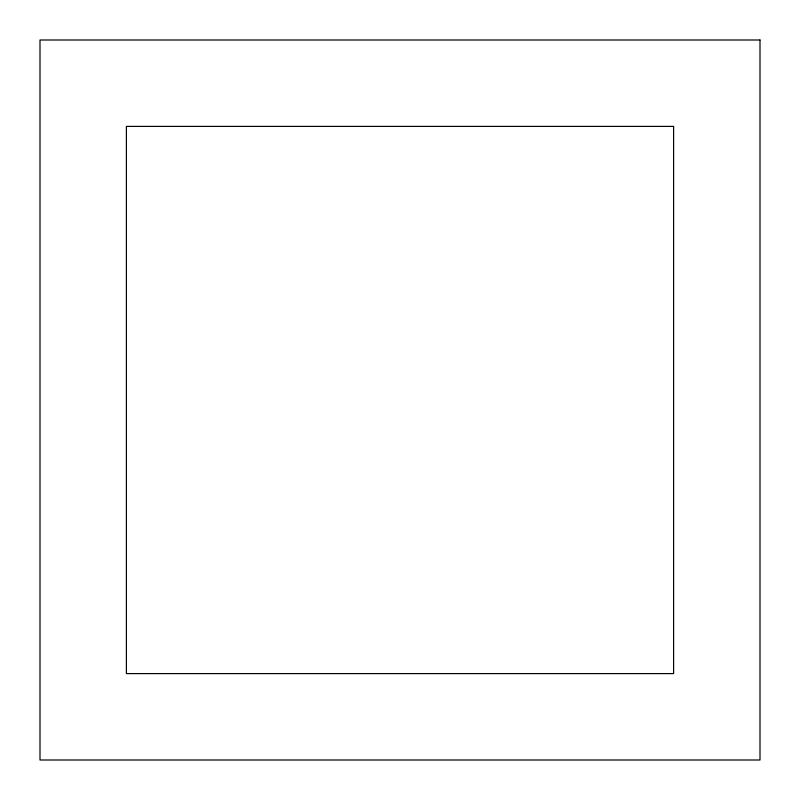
<?xml version="1.0" encoding="UTF-8"?>
<svg xmlns="http://www.w3.org/2000/svg" width="800" height="800" viewBox="0 0 800 800"><rect width="100%" height="100%" fill="white"/><g stroke="black" fill="none" stroke-linecap="round" stroke-linejoin="round"><path stroke-width="1.2" d="M760 40L40 40L40 760L760 760L760 40M673.6 126.4L126.4 126.4L126.4 673.6L673.6 673.6L673.6 126.4"/></g></svg>
